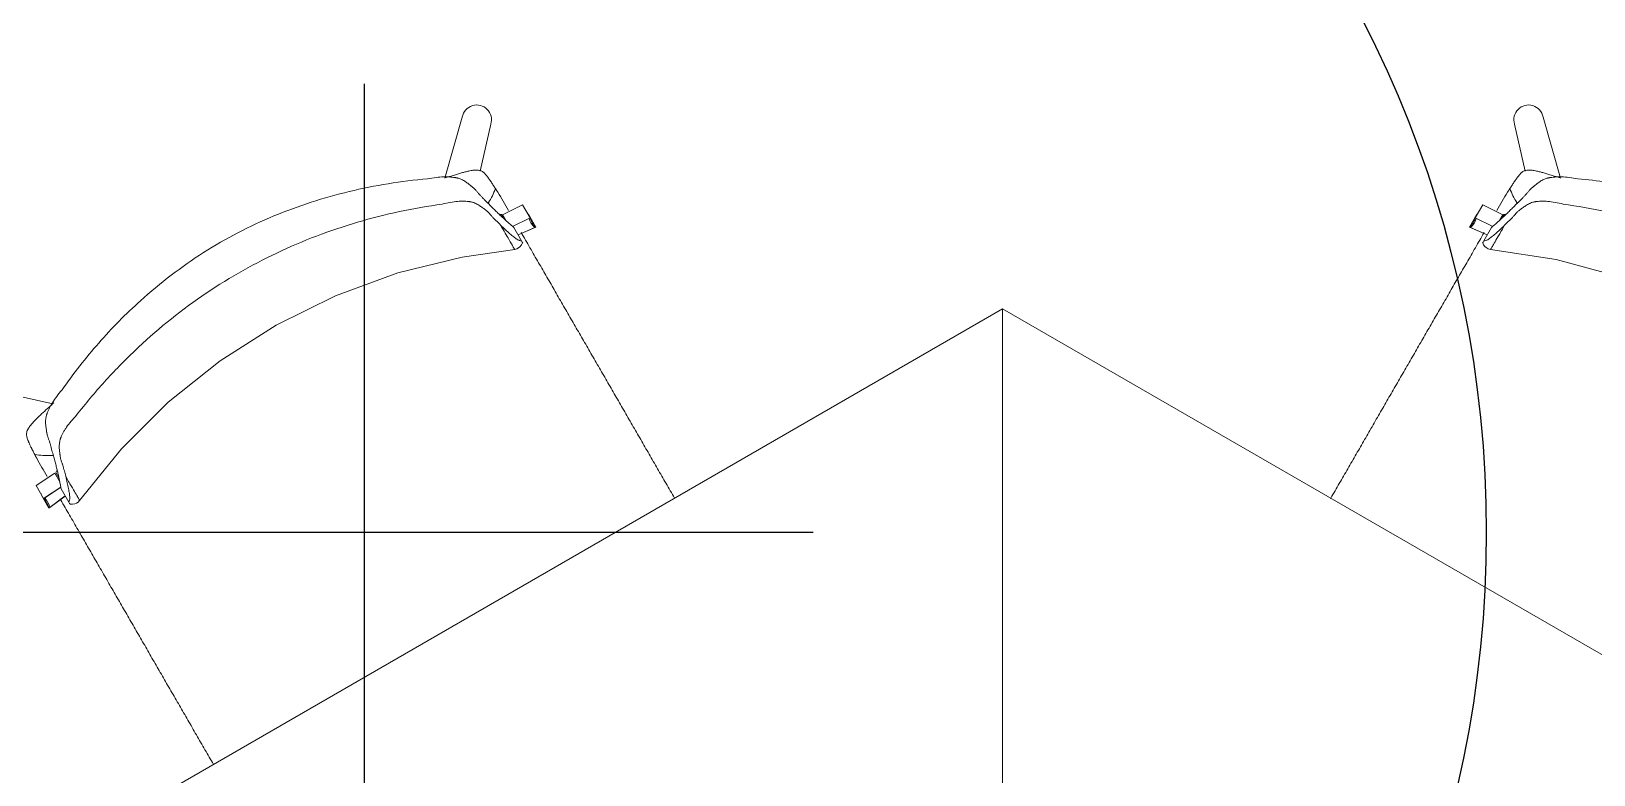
# Model space of a CAD drawing. Header units: millimetres. Extents: x 155920 to 295199, y -4084 to 97293.
# Drawn here: x 170414 to 171807, y 24520 to 25183 of the extents above; entities that cross this region are included whole.
import ezdxf

# ---------------------------------------------------------------- set-up
doc = ezdxf.new("R2010")
doc.units = ezdxf.units.MM
doc.header["$MEASUREMENT"] = 0
doc.layers.add('I-FURN', color=8, linetype='CONTINUOUS', lineweight=9)
doc.layers.add('Social Distancing', color=7, linetype='CONTINUOUS')

msp = doc.modelspace()

# ---------------------------------------------------------------- linework, layer by layer
at = {"layer": 'I-FURN'}
for p, q in [((170798.7, 25106.5), (170783.2, 25052.1)), ((170814.7, 25058.3), (170824, 25100.1)), ((171736.8, 25100.1), (171746.1, 25058.3)), ((171777.6, 25052.1), (171762.1, 25106.5)), ((170835.2, 25016.4), (170833.7, 25019)), ((170834.5, 25019.5), (170852.5, 25028.2)), ((170837.5, 25014.3), (170834.5, 25019.5)), ((170859.1, 25016.7), (170843.5, 25009)), ((170852.5, 25028.2), (170859.1, 25016.7)), ((170864.3, 25008.4), (170857.6, 25020)), ((171703.2, 25020), (171696.5, 25008.4)), ((171701.6, 25016.7), (171708.3, 25028.2)), ((171717.3, 25009), (171701.6, 25016.7)), ((171708.3, 25028.2), (171726.2, 25019.5)), ((171726.2, 25019.5), (171723.3, 25014.3)), ((171727.1, 25019), (171725.6, 25016.4)), ((170844.7, 25008), (170851.5, 24996.2)), ((170848.4, 25001.6), (170864.3, 25008.4)), ((170848.4, 25001.6), (170863.4, 25008)), ((171696.5, 25008.4), (171712.4, 25001.6)), ((171697.3, 25008), (171712.4, 25001.6)), ((171709.3, 24996.2), (171716.1, 25008)), ((170798.6, 24981.7), (170845.4, 24988.5)), ((170845.4, 24988.5), (170847.2, 24989)), ((170847.2, 24989), (170848.9, 24989.8)), ((170848.9, 24989.8), (170850.1, 24990.8)), ((170850.1, 24990.8), (170851.6, 24992.5)), ((170851.6, 24992.5), (170852.5, 24994.4)), ((171708.3, 24994.4), (171709.1, 24992.7)), ((171709.1, 24992.7), (171710.2, 24991.2)), ((171710.2, 24991.2), (171711.3, 24990.2)), ((171711.3, 24990.2), (171713.3, 24989.1)), ((171713.3, 24989.1), (171715.4, 24988.5)), ((171715.4, 24988.5), (171773.8, 24979.4)), ((170741.2, 24967.5), (170798.6, 24981.7)), ((171773.8, 24979.4), (171830.8, 24964)), ((170685.7, 24947.2), (170741.2, 24967.5)), ((170632.7, 24921.1), (170685.7, 24947.2)), ((171280.2, 24935.5), (170284.3, 24360.5)), ((171280.2, 23825.5), (171280.2, 24935.5)), ((172276.1, 24360.6), (171280.2, 24935.5)), ((171280.2, 24935.5), (171280.2, 23825.5)), ((170582.8, 24889.3), (170632.7, 24921.1)), ((170536.6, 24852.3), (170582.8, 24889.3)), ((170433.8, 24850.9), (170387.2, 24861.3)), ((170494.8, 24810.6), (170536.6, 24852.3)), ((170457.6, 24764.6), (170494.8, 24810.6)), ((170418.9, 24777.9), (170435.4, 24789.1)), ((170435.4, 24789.1), (170439.9, 24781.4)), ((170436.3, 24789.5), (170439.2, 24784.4)), ((170425.5, 24766.4), (170418.9, 24777.9)), ((170423.5, 24769.4), (170430.1, 24757.8)), ((170440.8, 24776.6), (170425.5, 24766.4)), ((170440.8, 24776.5), (170426.4, 24766.8)), ((170430.1, 24757.8), (170444.7, 24768.8)), ((170431, 24758.3), (170444.8, 24768.6)), ((170441.1, 24775), (170447.9, 24763.2)), ((170451.1, 24761.3), (170449, 24761.4)), ((170453.3, 24761.7), (170451.1, 24761.3)), ((170454.7, 24762.3), (170453.3, 24761.7)), ((170456.3, 24763.3), (170454.7, 24762.3)), ((170457.6, 24764.6), (170456.3, 24763.3))]:
    msp.add_line(p, q, dxfattribs=at)
for centre, start, end in [((170811.6, 25104.2), 341.9662, 169.5824), ((171749.2, 25104.2), 10.4176, 198.0338)]:
    msp.add_arc(centre, 13.1, start, end, dxfattribs=at)
for centre, major_axis, start_param, end_param in [((170875, 25020.9), (-15.1, -8.7), 6.026179, 6.605675), ((170875.9, 25021.4), (-15.1, -8.7), 6.026179, 6.605675), ((171684.9, 25021.4), (15.1, -8.7), 5.960696, 6.540192), ((171685.8, 25020.9), (15.1, -8.7), 5.960696, 6.540192), ((170406.5, 24765.8), (-15.1, -8.7), 2.819103, 2.902745), ((170413.1, 24754.2), (-15.1, -8.7), 2.819103, 3.398599), ((170414, 24754.7), (-15.1, -8.7), 2.819103, 3.398599)]:
    msp.add_ellipse(centre, major_axis=major_axis, ratio=0.978487, start_param=start_param, end_param=end_param, dxfattribs=at)
for points, knots in [([(170783.5, 25052.3), (170785.8, 25053), (170789.4, 25054.2), (170793.8, 25055.5), (170796.2, 25056.3), (170798, 25056.8), (170799.7, 25057.2), (170801.2, 25057.6), (170802.9, 25058), (170804.6, 25058.4), (170806.5, 25058.8), (170808.2, 25059.1), (170809.7, 25059.3), (170810.8, 25059.3), (170811.6, 25059.3), (170812.4, 25059.3), (170813.5, 25059.1), (170814.7, 25058.8), (170816.1, 25058.3), (170817.3, 25057.5), (170818.3, 25056.7), (170819.2, 25055.7), (170820, 25054.7), (170820.6, 25054.1), (170820.9, 25053.6), (170821.1, 25053.3), (170821.4, 25053), (170821.7, 25052.6), (170822.2, 25051.9), (170822.9, 25050.9), (170823.6, 25049.8), (170824.2, 25049), (170824.6, 25048.4), (170825.1, 25047.7), (170825.7, 25046.7), (170826.8, 25045.1), (170827.7, 25043.7), (170828.3, 25042.8)], [0, 0, 0, 0, 0.125, 0.1875, 0.21875, 0.25, 0.28125, 0.3125, 0.34375, 0.375, 0.40625, 0.4375, 0.46875, 0.484375, 0.5, 0.515625, 0.53125, 0.5625, 0.59375, 0.625, 0.65625, 0.6875, 0.71875, 0.734375, 0.742188, 0.75, 0.757812, 0.765625, 0.78125, 0.8125, 0.84375, 0.859375, 0.875, 0.890625, 0.90625, 0.9375, 1, 1, 1, 1]), ([(171732.5, 25042.8), (171733.1, 25043.7), (171734, 25045.1), (171735.1, 25046.7), (171735.7, 25047.7), (171736.2, 25048.4), (171736.6, 25049), (171737.2, 25049.8), (171737.9, 25050.9), (171738.6, 25051.9), (171739.1, 25052.6), (171739.4, 25053), (171739.7, 25053.3), (171739.9, 25053.6), (171740.2, 25054.1), (171740.8, 25054.7), (171741.6, 25055.7), (171742.5, 25056.7), (171743.5, 25057.5), (171744.7, 25058.3), (171746, 25058.8), (171747.3, 25059.1), (171748.4, 25059.3), (171749.2, 25059.3), (171750, 25059.3), (171751.1, 25059.3), (171752.5, 25059.1), (171754.3, 25058.8), (171756.2, 25058.4), (171757.9, 25058), (171759.5, 25057.6), (171761.1, 25057.2), (171762.8, 25056.8), (171764.6, 25056.3), (171767, 25055.5), (171771.4, 25054.2), (171775, 25053), (171777.3, 25052.3)], [0, 0, 0, 0, 0.0625, 0.09375, 0.109375, 0.125, 0.140625, 0.15625, 0.1875, 0.21875, 0.234375, 0.242188, 0.25, 0.257812, 0.265625, 0.28125, 0.3125, 0.34375, 0.375, 0.40625, 0.4375, 0.46875, 0.484375, 0.5, 0.515625, 0.53125, 0.5625, 0.59375, 0.625, 0.65625, 0.6875, 0.71875, 0.75, 0.78125, 0.8125, 0.875, 1, 1, 1, 1]), ([(170441.9, 24863.4), (170452.1, 24877.9), (170473.9, 24905.7), (170515.3, 24947.8), (170567, 24987.5), (170630, 25020.2), (170686.3, 25038.3), (170732.6, 25047.5), (170756, 25050.5), (170767.8, 25051.5)], [-1, -1, -1, -1, -0.863636, -0.727273, -0.545455, -0.363636, -0.181818, -0.090909, 0, 0, 0, 0]), ([(170767.8, 25051.5), (170770.4, 25052), (170775.4, 25052.8), (170781.1, 25053.2), (170785.2, 25053.2), (170788.2, 25053.1), (170790.5, 25052.8), (170792, 25052.6), (170792.8, 25052.5), (170793.4, 25052.4), (170794.1, 25052.2), (170794.8, 25052.1), (170796.2, 25051.7), (170797.9, 25051), (170799.7, 25050.1), (170801.4, 25049.1), (170802.9, 25048), (170804.3, 25046.9), (170805.4, 25046), (170806.2, 25045.4), (170806.6, 25045), (170806.9, 25044.8), (170807.3, 25044.6), (170807.7, 25044.2), (170808.4, 25043.7), (170809.3, 25042.8), (170810.2, 25041.8), (170811.4, 25040.5), (170812.5, 25039.2), (170813.6, 25037.9), (170814.5, 25036.9), (170815.4, 25035.9), (170816.7, 25034.7), (170818.8, 25032.5), (170821.8, 25029.6), (170825, 25026.3), (170828.1, 25023.2), (170831.2, 25020.2), (170834, 25017.5), (170836.6, 25015.1), (170838.2, 25013.7), (170839, 25013)], [0, 0, 0, 0, 0.035714, 0.071429, 0.089286, 0.107143, 0.125, 0.133929, 0.138393, 0.142857, 0.147321, 0.151786, 0.160714, 0.178571, 0.196429, 0.214286, 0.232143, 0.25, 0.267857, 0.276786, 0.28125, 0.285714, 0.290179, 0.294643, 0.303571, 0.321429, 0.339286, 0.357143, 0.392857, 0.410714, 0.428571, 0.446429, 0.464286, 0.5, 0.571429, 0.642857, 0.714286, 0.785714, 0.857143, 0.928571, 1, 1, 1, 1]), ([(171721.8, 25013), (171723.3, 25014.3), (171725.8, 25016.6), (171729.6, 25020.2), (171732.6, 25023.2), (171735.7, 25026.3), (171739, 25029.6), (171742, 25032.5), (171744.4, 25035), (171746, 25036.6), (171747.2, 25037.9), (171748.3, 25039.2), (171749.4, 25040.5), (171750.5, 25041.8), (171751.5, 25042.8), (171752.4, 25043.7), (171753.1, 25044.2), (171753.5, 25044.6), (171753.9, 25044.8), (171754.2, 25045), (171754.6, 25045.4), (171755.4, 25046), (171756.5, 25046.9), (171757.9, 25048), (171759.4, 25049.1), (171761.1, 25050.1), (171762.9, 25051), (171764.6, 25051.7), (171765.9, 25052.1), (171766.7, 25052.2), (171767, 25052.3), (171767.1, 25052.3)], [0, 0, 0, 0, 0.1428571, 0.2142857, 0.2857143, 0.3571429, 0.4285714, 0.5, 0.5357143, 0.5714286, 0.5892857, 0.6071429, 0.6428571, 0.6607143, 0.6785714, 0.6964286, 0.7053571, 0.7098214, 0.7142857, 0.71875, 0.7232143, 0.7321429, 0.75, 0.7678571, 0.7857143, 0.8035714, 0.8214286, 0.8392857, 0.8482143, 0.8526786, 0.8555526, 0.8555526, 0.8555526, 0.8555526]), ([(171767.3, 25052.4), (171767.5, 25052.4), (171768, 25052.5), (171768.8, 25052.6), (171770.3, 25052.8), (171772.6, 25053.1), (171775.5, 25053.2), (171779.7, 25053.2), (171785.4, 25052.8), (171790.4, 25052), (171793, 25051.5)], [0.8571429, 0.8571429, 0.8571429, 0.8571429, 0.8616071, 0.8660714, 0.875, 0.8928571, 0.9107143, 0.9285714, 0.9642857, 1, 1, 1, 1]), ([(171793, 25051.5), (171810.7, 25050), (171845.7, 25044.9), (171902.9, 25030.1), (171963, 25005.2), (172022.9, 24967), (172066.7, 24927.3), (172097.9, 24891.8), (172112.1, 24873.1), (172118.9, 24863.4)], [-1, -1, -1, -1, -0.863636, -0.727273, -0.545455, -0.363636, -0.181818, -0.090909, 0, 0, 0, 0]), ([(170832.9, 25010.1), (170831.8, 25011.3), (170830, 25013), (170828, 25015), (170826.8, 25016.2), (170825.9, 25017.1), (170825.1, 25017.9), (170824.1, 25019.1), (170823.2, 25020.2), (170822.2, 25021.4), (170821.3, 25022.2), (170820.5, 25022.9), (170819.9, 25023.4), (170819.5, 25023.7), (170819.1, 25023.9), (170818.8, 25024.2), (170818.4, 25024.5), (170817.6, 25025), (170816.5, 25025.9), (170815.1, 25026.9), (170813.5, 25028), (170811.8, 25029), (170809.9, 25029.9), (170808.2, 25030.5), (170806.9, 25030.8), (170806.1, 25031), (170805.5, 25031.1), (170804.9, 25031.2), (170804.1, 25031.3), (170802.6, 25031.4), (170800.4, 25031.5), (170797.5, 25031.5), (170793.5, 25031.3), (170788.1, 25030.6), (170783.3, 25029.6), (170780.8, 25028.9)], [0, 0, 0, 0, 0.125, 0.1875, 0.21875, 0.25, 0.28125, 0.3125, 0.375, 0.40625, 0.4375, 0.46875, 0.484375, 0.492188, 0.5, 0.507812, 0.515625, 0.53125, 0.5625, 0.59375, 0.625, 0.65625, 0.6875, 0.71875, 0.734375, 0.742188, 0.75, 0.757812, 0.765625, 0.78125, 0.8125, 0.84375, 0.875, 0.9375, 1, 1, 1, 1]), ([(170821.5, 25029.3), (170821.7, 25029.6), (170823.1, 25031.8), (170825.6, 25036.1), (170827.4, 25040.5), (170828.3, 25042.8)], [0.93933321, 0.93933321, 0.93933321, 0.93933321, 0.94444444, 0.97222222, 1, 1, 1, 1]), ([(171780, 25028.9), (171777.5, 25029.6), (171772.7, 25030.6), (171767.3, 25031.3), (171763.2, 25031.5), (171760.4, 25031.5), (171758.2, 25031.4), (171756.7, 25031.3), (171755.9, 25031.2), (171755.3, 25031.1), (171754.7, 25031), (171753.9, 25030.8), (171752.6, 25030.5), (171750.8, 25029.9), (171749, 25029), (171747.3, 25028), (171745.7, 25026.9), (171744.3, 25025.9), (171743.1, 25025), (171742.4, 25024.5), (171742, 25024.2), (171741.6, 25023.9), (171741.3, 25023.7), (171740.9, 25023.4), (171740.3, 25022.9), (171739.4, 25022.2), (171738.6, 25021.4), (171737.6, 25020.2), (171736.7, 25019.1), (171735.7, 25017.9), (171734.9, 25017.1), (171734, 25016.2), (171732.8, 25015), (171730.8, 25013), (171729, 25011.3), (171727.8, 25010.1)], [0, 0, 0, 0, 0.0625, 0.125, 0.15625, 0.1875, 0.21875, 0.234375, 0.242188, 0.25, 0.257812, 0.265625, 0.28125, 0.3125, 0.34375, 0.375, 0.40625, 0.4375, 0.46875, 0.484375, 0.492188, 0.5, 0.507812, 0.515625, 0.53125, 0.5625, 0.59375, 0.625, 0.6875, 0.71875, 0.75, 0.78125, 0.8125, 0.875, 1, 1, 1, 1]), ([(171732.5, 25042.8), (171733.4, 25040.5), (171735.2, 25036.1), (171737.6, 25031.8), (171739.1, 25029.6), (171739.3, 25029.3)], [0, 0, 0, 0, 0.02777778, 0.05555556, 0.06066679, 0.06066679, 0.06066679, 0.06066679]), ([(170780.8, 25028.9), (170768, 25027.2), (170742.7, 25022.7), (170692.7, 25010.1), (170632.4, 24987.2), (170565.3, 24948.5), (170515.3, 24907.7), (170479.4, 24870.7), (170462.8, 24851), (170454.9, 24840.8)], [-1, -1, -1, -1, -0.9, -0.8, -0.6, -0.4, -0.2, -0.1, 0, 0, 0, 0]), ([(170834.6, 25019.4), (170834.1, 25019.5), (170833.2, 25019.6), (170832.3, 25019.7), (170831.8, 25019.7)], [-0.8741323, -0.8741323, -0.8741323, -0.8741323, -0.6666667, -0.4718724, -0.4718724, -0.4718724, -0.4718724]), ([(171729, 25019.7), (171728.5, 25019.7), (171727.5, 25019.6), (171726.7, 25019.5), (171726.2, 25019.4)], [-0.5281276, -0.5281276, -0.5281276, -0.5281276, -0.3333333, -0.1258677, -0.1258677, -0.1258677, -0.1258677]), ([(172105.8, 24840.8), (172097.9, 24851), (172081.4, 24870.7), (172045.5, 24907.7), (171995.5, 24948.5), (171928.4, 24987.2), (171868, 25010.1), (171818.1, 25022.7), (171792.7, 25027.2), (171780, 25028.9)], [-1, -1, -1, -1, -0.9, -0.8, -0.6, -0.4, -0.2, -0.1, 0, 0, 0, 0]), ([(170832.9, 25010.1), (170834.4, 25007.5), (170837.1, 25002.9), (170840.3, 24997.3), (170842.7, 24993.2), (170844, 24990.9), (170844.7, 24989.7), (170845.1, 24989.1), (170845.3, 24988.6), (170845.4, 24988.5), (170845.4, 24988.5)], [0, 0, 0, 0, 0.1111111, 0.2222222, 0.3333333, 0.4444444, 0.5, 0.5555556, 0.6111111, 0.6625707, 0.6625707, 0.6625707, 0.6625707]), ([(170851.2, 25003.6), (170851.5, 25003), (170853.1, 25000.2), (170856.1, 24995.1), (170860, 24988.3), (170863.8, 24981.6), (170868.9, 24972.9), (170875.1, 24962.2), (170881.2, 24951.6), (170886.1, 24943), (170889.9, 24936.4), (170893.7, 24929.8), (170898.7, 24921.1), (170905, 24910.4), (170912.4, 24897.5), (170920, 24884.4), (170927.6, 24871.2), (170935, 24858.3), (170941.3, 24847.4), (170946.3, 24838.7), (170950.2, 24832.1), (170954, 24825.5), (170959, 24816.8), (170965.2, 24806), (170971.5, 24795.2), (170976.5, 24786.5), (170980.3, 24779.9), (170984.1, 24773.3), (170986.7, 24768.8), (170988, 24766.6), (170988, 24766.5)], [-0.8977274, -0.8977274, -0.8977274, -0.8977274, -0.8928571, -0.875, -0.8571429, -0.8392857, -0.8214286, -0.7857143, -0.75, -0.7321429, -0.7142857, -0.6964286, -0.6785714, -0.6428571, -0.6071429, -0.5714286, -0.5357143, -0.5, -0.4642857, -0.4464286, -0.4285714, -0.4107143, -0.3928571, -0.3571429, -0.3214286, -0.3035714, -0.2857143, -0.2678571, -0.25, -0.2492433, -0.2492433, -0.2492433, -0.2492433]), ([(171572.7, 24766.4), (171572.8, 24766.5), (171574.1, 24768.8), (171576.7, 24773.3), (171580.5, 24779.9), (171584.3, 24786.5), (171589.3, 24795.2), (171595.6, 24806), (171601.8, 24816.8), (171606.8, 24825.5), (171610.6, 24832.1), (171614.4, 24838.7), (171619.5, 24847.4), (171625.7, 24858.3), (171633.2, 24871.2), (171640.8, 24884.4), (171648.4, 24897.5), (171655.8, 24910.4), (171662, 24921.1), (171667, 24929.8), (171670.9, 24936.4), (171674.7, 24943), (171679.6, 24951.6), (171685.7, 24962.2), (171691.9, 24972.9), (171697, 24981.6), (171700.8, 24988.3), (171704.7, 24995.1), (171707.6, 25000.1), (171709.3, 25003), (171709.6, 25003.6)], [-0.7511307, -0.7511307, -0.7511307, -0.7511307, -0.75, -0.7321429, -0.7142857, -0.6964286, -0.6785714, -0.6428571, -0.6071429, -0.5892857, -0.5714286, -0.5535714, -0.5357143, -0.5, -0.4642857, -0.4285714, -0.3928571, -0.3571429, -0.3214286, -0.3035714, -0.2857143, -0.2678571, -0.25, -0.2142857, -0.1785714, -0.1607143, -0.1428571, -0.125, -0.1071429, -0.1022726, -0.1022726, -0.1022726, -0.1022726]), ([(171715.4, 24988.5), (171715.4, 24988.5), (171715.4, 24988.6), (171715.7, 24989.1), (171716.1, 24989.9), (171717.1, 24991.6), (171719.1, 24995), (171722.7, 25001.2), (171726, 25006.9), (171727.8, 25010.1)], [0.3374293, 0.3374293, 0.3374293, 0.3374293, 0.3888889, 0.4444444, 0.5138889, 0.5833333, 0.7222222, 0.8611111, 1, 1, 1, 1]), ([(170439.6, 24782.4), (170439.3, 24784.4), (170438.6, 24787.7), (170437.3, 24792.8), (170436.3, 24796.9), (170435.1, 24801.2), (170433.9, 24805.6), (170432.8, 24809.7), (170431.9, 24813), (170431.3, 24815.2), (170430.8, 24816.8), (170430.2, 24818.5), (170429.6, 24820.1), (170429.1, 24821.8), (170428.7, 24823.1), (170428.4, 24824.3), (170428.3, 24825.2), (170428.2, 24825.7), (170428.1, 24826.1), (170428.1, 24826.5), (170428, 24827.1), (170427.9, 24828), (170427.7, 24829.5), (170427.4, 24831.2), (170427.2, 24833.1), (170427.2, 24835), (170427.3, 24837.1), (170427.6, 24838.9), (170427.9, 24840.2), (170428.1, 24841), (170428.3, 24841.6), (170428.5, 24842.2), (170428.8, 24843), (170429.4, 24844.4), (170430.4, 24846.5), (170431.7, 24849.1), (170433.8, 24852.7), (170437, 24857.4), (170440.2, 24861.3), (170441.9, 24863.4)], [0, 0, 0, 0, 0.142857, 0.214286, 0.285714, 0.357143, 0.428571, 0.5, 0.535714, 0.571429, 0.589286, 0.607143, 0.642857, 0.660714, 0.678571, 0.696429, 0.705357, 0.709821, 0.714286, 0.71875, 0.723214, 0.732143, 0.75, 0.767857, 0.785714, 0.803571, 0.821429, 0.839286, 0.848214, 0.852679, 0.857143, 0.861607, 0.866071, 0.875, 0.892857, 0.910714, 0.928571, 0.964286, 1, 1, 1, 1]), ([(170417.5, 24805.7), (170417.1, 24806.7), (170416.3, 24808.1), (170415.4, 24809.9), (170414.9, 24810.9), (170414.6, 24811.6), (170414.2, 24812.3), (170413.8, 24813.2), (170413.3, 24814.4), (170412.7, 24815.5), (170412.4, 24816.3), (170412.2, 24816.8), (170412, 24817.1), (170411.9, 24817.5), (170411.7, 24818), (170411.3, 24818.8), (170410.9, 24819.9), (170410.5, 24821.3), (170410.3, 24822.6), (170410.2, 24823.9), (170410.4, 24825.4), (170410.8, 24826.7), (170411.2, 24827.7), (170411.6, 24828.4), (170412, 24829.1), (170412.6, 24830), (170413.5, 24831.2), (170414.6, 24832.6), (170415.8, 24834), (170417.1, 24835.3), (170418.2, 24836.5), (170419.4, 24837.6), (170420.6, 24838.9), (170421.9, 24840.2), (170423.8, 24841.9), (170427.1, 24845), (170429.9, 24847.6), (170431.7, 24849.2)], [0, 0, 0, 0, 0.0625, 0.09375, 0.109375, 0.125, 0.140625, 0.15625, 0.1875, 0.21875, 0.234375, 0.242188, 0.25, 0.257812, 0.265625, 0.28125, 0.3125, 0.34375, 0.375, 0.40625, 0.4375, 0.46875, 0.484375, 0.5, 0.515625, 0.53125, 0.5625, 0.59375, 0.625, 0.65625, 0.6875, 0.71875, 0.75, 0.78125, 0.8125, 0.875, 1, 1, 1, 1]), ([(170454.9, 24840.8), (170453.1, 24838.9), (170449.9, 24835.3), (170446.5, 24831), (170444.3, 24827.6), (170442.9, 24825.1), (170441.9, 24823.2), (170441.3, 24821.8), (170441, 24821), (170440.7, 24820.5), (170440.5, 24819.9), (170440.3, 24819.1), (170439.9, 24817.8), (170439.6, 24816), (170439.4, 24814), (170439.4, 24812), (170439.5, 24810.1), (170439.7, 24808.4), (170439.9, 24807), (170440, 24806), (170440.1, 24805.5), (170440.1, 24805.1), (170440.1, 24804.7), (170440.2, 24804.2), (170440.3, 24803.4), (170440.5, 24802.3), (170440.8, 24801.2), (170441.3, 24799.7), (170441.8, 24798.4), (170442.3, 24796.9), (170442.7, 24795.8), (170443, 24794.6), (170443.4, 24793), (170444.2, 24790.2), (170444.8, 24787.8), (170445.2, 24786.2)], [0, 0, 0, 0, 0.0625, 0.125, 0.15625, 0.1875, 0.21875, 0.234375, 0.242188, 0.25, 0.257812, 0.265625, 0.28125, 0.3125, 0.34375, 0.375, 0.40625, 0.4375, 0.46875, 0.484375, 0.492188, 0.5, 0.507812, 0.515625, 0.53125, 0.5625, 0.59375, 0.625, 0.6875, 0.71875, 0.75, 0.78125, 0.8125, 0.875, 1, 1, 1, 1]), ([(170417.5, 24805.7), (170420, 24805.3), (170424.7, 24804.7), (170430.2, 24804.6), (170433.3, 24804.8), (170434.2, 24804.9)], [0, 0, 0, 0, 0.02777778, 0.05555556, 0.06696683, 0.06696683, 0.06696683, 0.06696683]), ([(170437.5, 24792), (170437.2, 24791.6), (170436.8, 24790.7), (170436.5, 24789.9), (170436.3, 24789.5)], [-0.5281276, -0.5281276, -0.5281276, -0.5281276, -0.3333333, -0.1189454, -0.1189454, -0.1189454, -0.1189454]), ([(170457.6, 24764.6), (170457.6, 24764.6), (170457.6, 24764.8), (170457.3, 24765.2), (170456.9, 24766), (170455.9, 24767.7), (170453.9, 24771.1), (170450.3, 24777.3), (170447, 24783), (170445.2, 24786.2)], [0.3374293, 0.3374293, 0.3374293, 0.3374293, 0.3888889, 0.4444444, 0.5138889, 0.5833333, 0.7222222, 0.8611111, 1, 1, 1, 1]), ([(170577, 24529.1), (170577, 24529.2), (170574.4, 24533.6), (170569.3, 24542.4), (170561.6, 24555.7), (170554.1, 24568.8), (170547.8, 24579.7), (170542.8, 24588.4), (170538.9, 24595), (170535.1, 24601.6), (170530.1, 24610.3), (170523.9, 24621), (170517.7, 24631.7), (170512.8, 24640.4), (170509, 24646.9), (170505.2, 24653.5), (170500.2, 24662.1), (170494, 24672.9), (170487.7, 24683.7), (170482.7, 24692.4), (170478.9, 24699.1), (170475, 24705.7), (170470, 24714.4), (170463.7, 24725.3), (170456.2, 24738.3), (170448.5, 24751.7), (170443.1, 24761), (170440.3, 24765.8), (170440.1, 24766.2)], [-0.7503695, -0.7503695, -0.7503695, -0.7503695, -0.75, -0.7142857, -0.6785714, -0.6428571, -0.6071429, -0.5892857, -0.5714286, -0.5535714, -0.5357143, -0.5, -0.4642857, -0.4464286, -0.4285714, -0.4107143, -0.3928571, -0.3571429, -0.3214286, -0.3035714, -0.2857143, -0.2678571, -0.25, -0.2142857, -0.1785714, -0.1428571, -0.1071429, -0.103964, -0.103964, -0.103964, -0.103964])]:
    msp.add_open_spline(points, degree=3, knots=knots, dxfattribs=at)
for points in [[(170828.3, 25042.8), (170828.6, 25042.3), (170829.3, 25041.2), (170830, 25040.1), (170830.4, 25039.6)], [(170830.4, 25039.6), (170833.4, 25034.3), (170836.6, 25028.8), (170839.8, 25023.2)], [(171720.9, 25023.2), (171724.2, 25028.8), (171727.4, 25034.3), (171730.4, 25039.6)], [(171730.4, 25039.6), (171730.8, 25040.1), (171731.5, 25041.2), (171732.2, 25042.3), (171732.5, 25042.8)], [(170851.5, 24996.2), (170851, 24996.2), (170849.9, 24996.3), (170847.5, 24997.4), (170844.6, 24999.5), (170841.2, 25002.4), (170837.3, 25005.9), (170834.4, 25008.6), (170832.9, 25010.1)], [(170839, 25013), (170840, 25012.1), (170842, 25010.3), (170843.8, 25008.8), (170844.7, 25008)], [(171727.8, 25010.1), (171726.4, 25008.6), (171723.5, 25005.9), (171719.6, 25002.4), (171716.2, 24999.5), (171713.3, 24997.4), (171710.9, 24996.3), (171709.8, 24996.2), (171709.3, 24996.2)], [(171716.1, 25008), (171717, 25008.8), (171718.8, 25010.3), (171720.8, 25012.1), (171721.8, 25013)], [(170852.1, 24995.1), (170852.3, 24994.8), (170852.6, 24994.4), (170852.5, 24994.5), (170852.2, 24995), (170851.8, 24995.8), (170851.5, 24996.2)], [(171709.3, 24996.2), (171709, 24995.8), (171708.6, 24995), (171708.3, 24994.5), (171708.2, 24994.4), (171708.5, 24994.8), (171708.6, 24995.1)], [(170434.5, 24851.6), (170433.6, 24850.8), (170432.7, 24850), (170431.7, 24849.2)], [(170431.7, 24849.2), (170432.6, 24850), (170433.6, 24850.8), (170434.5, 24851.6)], [(170419.3, 24802.3), (170419, 24802.8), (170418.4, 24804), (170417.8, 24805.1), (170417.5, 24805.7)], [(170428.7, 24785.9), (170425.5, 24791.5), (170422.3, 24797), (170419.3, 24802.3)], [(170441.1, 24775), (170440.9, 24776.2), (170440.5, 24778.5), (170439.9, 24781.1), (170439.6, 24782.4)], [(170445.2, 24786.2), (170445.7, 24784.2), (170446.7, 24780.4), (170447.7, 24775.3), (170448.5, 24770.8), (170448.9, 24767.3), (170448.6, 24764.7), (170448.2, 24763.6), (170447.9, 24763.2)], [(170447.9, 24763.2), (170448.2, 24762.8), (170448.6, 24762), (170448.9, 24761.5), (170449, 24761.4), (170448.8, 24761.8), (170448.6, 24762.1)]]:
    msp.add_open_spline(points, degree=3, dxfattribs=at)
at = {"layer": 'Social Distancing'}
for p, q in [((170711.5, 24336.3), (170711.5, 25136.3)), ((170711.5, 24336.3), (170711.5, 25136.3)), ((170311.5, 24736.3), (171111.5, 24736.3)), ((170311.5, 24736.3), (171111.5, 24736.3))]:
    msp.add_line(p, q, dxfattribs=at)
msp.add_circle((170711.5, 24736.3), 1000, dxfattribs=at)
msp.add_circle((170711.5, 24736.3), 1000, dxfattribs=at)

doc.saveas('drawing.dxf')
